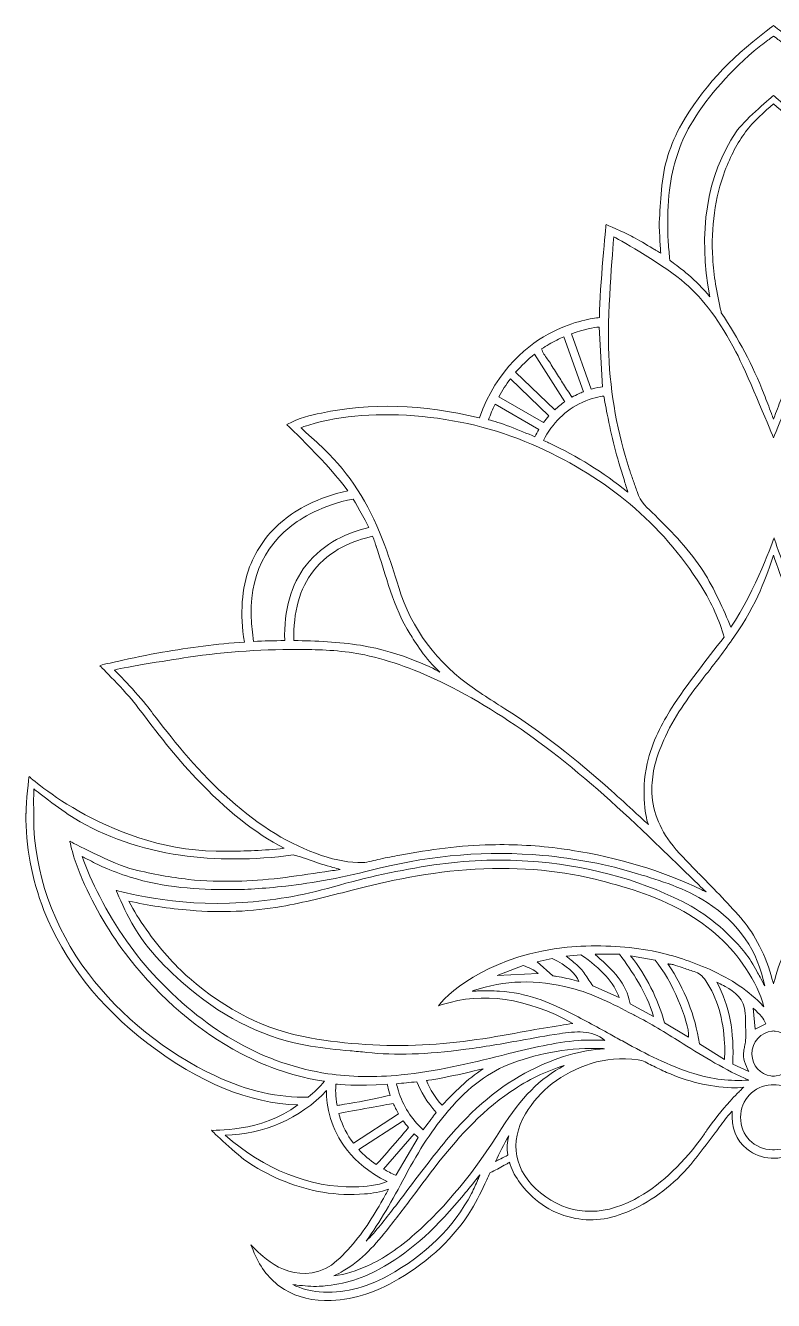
# Model space of a CAD drawing. Header units: millimetres. Extents: x -1149 to 2186, y 108 to 662.
# Drawn here: x -1149 to -832, y 108 to 650 of the extents above; entities that cross this region are included whole.
import ezdxf

# ---------------------------------------------------------------- set-up
doc = ezdxf.new("R2010")
doc.units = ezdxf.units.MM
doc.header["$MEASUREMENT"] = 0
doc.layers.add('Layer 2', color=7, linetype='Continuous')

msp = doc.modelspace()

# ---------------------------------------------------------------- linework, layer by layer
at = {"layer": 'Layer 2', "lineweight": 0}
for points, knots in [([(-514.01, 314.86), (-514.01, 314.92), (-514.01, 314.97), (-514.02, 315.04), (-513.94, 319.63), (-515.35, 330.64), (-515.35, 330.64), (-515.35, 330.64), (-550.9, 297.92), (-599.22, 298.84), (-606.94, 298.99), (-615.14, 299.13), (-623.62, 300.12), (-611.1, 306.73), (-599.18, 316.21), (-586.25, 329.83), (-577.4, 339.15), (-569.5, 349.51), (-561.85, 359.53), (-561.85, 359.53), (-560.63, 361.14), (-560.63, 361.14), (-556.43, 366.64), (-545.4, 377.67), (-545.4, 377.67), (-545.61, 377.97), (-550.99, 379.09), (-552.82, 379.51), (-559.16, 380.97), (-565.55, 382.26), (-571.96, 383.39), (-583.5, 385.43), (-595.11, 386.92), (-606.78, 387.71), (-604.83, 399.73), (-605.57, 410.46), (-609.01, 419.62), (-611.95, 427.43), (-616.84, 434.14), (-623.55, 439.55), (-628.67, 443.69), (-637.5, 449.13), (-650.73, 452), (-643.13, 462.61), (-624.8, 480.08), (-624.8, 480.08), (-624.8, 480.08), (-625.09, 480.24), (-625.09, 480.24), (-629.79, 482.91), (-634.94, 484.01), (-639.49, 484.98), (-660.36, 489.45), (-682.27, 488.78), (-706.45, 482.93), (-706.45, 482.93), (-706.5, 482.92), (-706.58, 482.92), (-714.13, 503.97), (-727.63, 514.43), (-737.71, 519.52), (-746.92, 524.15), (-754.86, 525.25), (-757.57, 525.5), (-757.57, 525.78), (-757.56, 526.04), (-757.54, 526.24), (-757.55, 526.24), (-757.56, 526.25), (-757.58, 526.25), (-757.76, 538.34), (-760.36, 565.11), (-760.36, 565.11), (-760.36, 565.11), (-768.02, 561.76), (-771.13, 560.14), (-771.13, 560.14), (-771.9, 559.74), (-771.9, 559.74), (-774.08, 558.6), (-777.38, 556.62), (-780.28, 554.87), (-780.55, 554.71), (-780.82, 554.54), (-781.09, 554.39), (-781.09, 554.39), (-783.15, 553.15), (-783.6, 552.88), (-783.53, 553.78), (-783.44, 555.34), (-783.28, 558.07), (-783.11, 560.99), (-782.93, 564.73), (-782.99, 565.94), (-783.22, 570.18), (-783.48, 575), (-783.88, 579.74), (-784.72, 589.81), (-787.63, 599.24), (-792.52, 607.79), (-800.93, 622.46), (-812.67, 635.35), (-828.42, 647.22), (-828.73, 647.45), (-830.73, 648.95), (-831.5, 649.6), (-832.27, 648.95), (-834.28, 647.46), (-834.59, 647.22), (-850.34, 635.36), (-862.08, 622.47), (-870.48, 607.8), (-875.38, 599.25), (-878.28, 589.81), (-879.12, 579.75), (-879.52, 575), (-879.78, 570.19), (-880.01, 565.95), (-880.08, 564.74), (-879.89, 561), (-879.72, 558.08), (-879.56, 555.34), (-879.47, 553.79), (-879.4, 552.89), (-879.86, 553.16), (-881.92, 554.39), (-881.92, 554.39), (-882.18, 554.55), (-882.45, 554.71), (-882.72, 554.88), (-885.63, 556.62), (-888.92, 558.61), (-891.1, 559.74), (-891.1, 559.74), (-891.88, 560.15), (-891.88, 560.15), (-894.98, 561.77), (-902.64, 565.12), (-902.64, 565.12), (-902.64, 565.12), (-905.25, 538.35), (-905.43, 526.26), (-905.44, 526.26), (-905.45, 526.25), (-905.47, 526.25), (-905.44, 526.04), (-905.44, 525.79), (-905.44, 525.51), (-908.14, 525.26), (-916.09, 524.16), (-925.29, 519.52), (-935.38, 514.44), (-948.88, 503.97), (-956.43, 482.92), (-956.5, 482.93), (-956.55, 482.93), (-956.55, 482.93), (-980.73, 488.79), (-1002.64, 489.46), (-1023.52, 484.99), (-1028.06, 484.02), (-1033.22, 482.92), (-1037.92, 480.25), (-1037.92, 480.25), (-1038.21, 480.09), (-1038.21, 480.09), (-1038.21, 480.09), (-1019.87, 462.62), (-1012.28, 452.01), (-1025.51, 449.14), (-1034.33, 443.7), (-1039.46, 439.56), (-1046.17, 434.15), (-1051.06, 427.44), (-1053.99, 419.63), (-1057.43, 410.47), (-1058.18, 399.74), (-1056.22, 387.72), (-1067.89, 386.93), (-1079.5, 385.43), (-1091.05, 383.4), (-1097.46, 382.26), (-1103.84, 380.98), (-1110.19, 379.52), (-1112.01, 379.1), (-1117.39, 377.98), (-1117.61, 377.68), (-1117.61, 377.68), (-1106.57, 366.65), (-1102.38, 361.15), (-1102.38, 361.15), (-1101.15, 359.54), (-1101.15, 359.54), (-1093.5, 349.52), (-1085.6, 339.16), (-1076.75, 329.84), (-1063.82, 316.21), (-1051.9, 306.73), (-1039.38, 300.13), (-1047.86, 299.14), (-1056.07, 299), (-1063.79, 298.85), (-1112.11, 297.93), (-1147.66, 330.65), (-1147.66, 330.65), (-1147.66, 330.65), (-1149.06, 319.64), (-1148.98, 315.04), (-1148.99, 314.98), (-1149, 314.93), (-1149, 314.87), (-1149.2, 301.06), (-1146.62, 287.23), (-1141.34, 273.78), (-1132.94, 252.36), (-1117.7, 232.81), (-1097.29, 217.24), (-1075.3, 200.48), (-1053.86, 191.72), (-1033.53, 191.18), (-1048.81, 179.39), (-1070.23, 180.36), (-1070.23, 180.36), (-1070.23, 180.36), (-1059.26, 169.7), (-1054.3, 166.5), (-1044.33, 160.07), (-1033.76, 155.89), (-1022.88, 154.06), (-1016.99, 153.06), (-1011.02, 152.82), (-1005.16, 153.32), (-1001.97, 153.59), (-998.34, 154.06), (-994.97, 155.38), (-995.83, 153.84), (-996.65, 152.37), (-997.48, 150.91), (-1001.57, 143.67), (-1006.2, 136.08), (-1012.29, 129.61), (-1015.35, 126.36), (-1018.33, 123.25), (-1021.84, 121.63), (-1037.11, 114.56), (-1049.49, 127.65), (-1051.74, 129.97), (-1051.74, 129.97), (-1053.44, 131.72), (-1053.44, 131.72), (-1053.44, 131.72), (-1052.55, 129.45), (-1052.55, 129.45), (-1049.98, 122.88), (-1046.17, 117.71), (-1041.21, 114.08), (-1035.99, 110.25), (-1029.61, 108.23), (-1022.25, 108.09), (-1021.91, 108.08), (-1021.57, 108.08), (-1021.24, 108.08), (-1011.14, 108.08), (-1001.13, 111.07), (-990.68, 117.21), (-977.46, 124.98), (-967.06, 134.89), (-959.78, 146.67), (-957.3, 150.68), (-955.28, 155.05), (-953.32, 159.27), (-952.83, 160.32), (-952.35, 161.38), (-951.85, 162.43), (-949.65, 163.36), (-947.69, 164.37), (-945.84, 165.5), (-945.58, 165.66), (-945.29, 165.82), (-944.97, 166), (-944.54, 166.24), (-944.08, 166.49), (-943.63, 166.78), (-942.86, 164.06), (-941.57, 161.42), (-939.79, 158.9), (-934.01, 150.71), (-926.4, 145.45), (-917.18, 143.28), (-909.09, 141.37), (-900.93, 142.36), (-892.22, 146.3), (-882.51, 150.68), (-873.91, 157.28), (-866.65, 165.9), (-863.01, 170.23), (-859.57, 174.86), (-856.25, 179.33), (-854.63, 181.52), (-852.94, 183.79), (-851.26, 185.99), (-850.74, 186.66), (-850.16, 187.29), (-849.42, 188.1), (-849.29, 188.24), (-849.15, 188.38), (-849.01, 188.54), (-849.39, 181.32), (-847.39, 176.18), (-842.78, 172.44), (-839.81, 170.03), (-836.31, 168.71), (-832.51, 168.53), (-832.33, 168.52), (-831.74, 168.51), (-831.42, 168.51), (-831.42, 168.51), (-831.42, 168.5), (-831.42, 168.5), (-831.4, 168.5), (-831.38, 168.5), (-831.35, 168.5), (-831.32, 168.5), (-831.28, 168.5), (-831.26, 168.5), (-831.26, 168.5), (-831.26, 168.51), (-831.26, 168.51), (-827.02, 168.51), (-823.32, 169.91), (-820.22, 172.43), (-815.61, 176.17), (-813.61, 181.31), (-813.99, 188.53), (-813.85, 188.38), (-813.71, 188.23), (-813.58, 188.09), (-812.84, 187.29), (-812.26, 186.65), (-811.75, 185.99), (-810.06, 183.78), (-808.38, 181.52), (-806.75, 179.32), (-803.43, 174.85), (-800, 170.23), (-796.35, 165.89), (-789.1, 157.27), (-780.5, 150.67), (-770.79, 146.29), (-762.08, 142.35), (-753.91, 141.37), (-745.82, 143.27), (-736.6, 145.44), (-728.99, 150.7), (-723.21, 158.89), (-721.43, 161.41), (-720.14, 164.06), (-719.37, 166.77), (-718.92, 166.49), (-718.46, 166.23), (-718.04, 165.99), (-717.72, 165.82), (-717.42, 165.65), (-717.16, 165.49), (-715.32, 164.36), (-713.35, 163.35), (-711.15, 162.42), (-710.66, 161.37), (-710.17, 160.32), (-709.68, 159.26), (-707.73, 155.04), (-705.71, 150.67), (-703.23, 146.66), (-695.94, 134.88), (-685.55, 124.97), (-672.33, 117.2), (-661.88, 111.06), (-651.87, 108.07), (-641.77, 108.07), (-641.43, 108.07), (-641.09, 108.07), (-640.75, 108.08), (-633.4, 108.23), (-627.02, 110.24), (-621.79, 114.07), (-616.84, 117.7), (-613.02, 122.87), (-610.45, 129.44), (-610.45, 129.44), (-609.57, 131.71), (-609.57, 131.71), (-609.57, 131.71), (-611.26, 129.96), (-611.26, 129.96), (-613.51, 127.65), (-625.89, 114.56), (-641.16, 121.62), (-644.67, 123.24), (-647.66, 126.35), (-650.71, 129.6), (-656.8, 136.08), (-661.43, 143.67), (-665.53, 150.9), (-666.36, 152.37), (-667.18, 153.84), (-668.04, 155.37), (-664.67, 154.05), (-661.03, 153.59), (-657.85, 153.31), (-651.98, 152.81), (-646.02, 153.06), (-640.12, 154.05), (-629.24, 155.88), (-618.67, 160.06), (-608.71, 166.49), (-603.75, 169.69), (-592.77, 180.35), (-592.77, 180.35), (-592.77, 180.35), (-614.19, 179.38), (-629.48, 191.17), (-609.14, 191.71), (-587.7, 200.47), (-565.71, 217.24), (-545.3, 232.8), (-530.07, 252.35), (-521.66, 273.77), (-516.38, 287.23), (-513.81, 301.05), (-514.01, 314.86)], [0, 0, 0, 0, 1, 1, 1, 2, 2, 2, 3, 3, 3, 4, 4, 4, 5, 5, 5, 6, 6, 6, 7, 7, 7, 8, 8, 8, 9, 9, 9, 10, 10, 10, 11, 11, 11, 12, 12, 12, 13, 13, 13, 14, 14, 14, 15, 15, 15, 16, 16, 16, 17, 17, 17, 18, 18, 18, 19, 19, 19, 20, 20, 20, 21, 21, 21, 22, 22, 22, 23, 23, 23, 24, 24, 24, 25, 25, 25, 26, 26, 26, 27, 27, 27, 28, 28, 28, 29, 29, 29, 30, 30, 30, 31, 31, 31, 32, 32, 32, 33, 33, 33, 34, 34, 34, 35, 35, 35, 36, 36, 36, 37, 37, 37, 38, 38, 38, 39, 39, 39, 40, 40, 40, 41, 41, 41, 42, 42, 42, 43, 43, 43, 44, 44, 44, 45, 45, 45, 46, 46, 46, 47, 47, 47, 48, 48, 48, 49, 49, 49, 50, 50, 50, 51, 51, 51, 52, 52, 52, 53, 53, 53, 54, 54, 54, 55, 55, 55, 56, 56, 56, 57, 57, 57, 58, 58, 58, 59, 59, 59, 60, 60, 60, 61, 61, 61, 62, 62, 62, 63, 63, 63, 64, 64, 64, 65, 65, 65, 66, 66, 66, 67, 67, 67, 68, 68, 68, 69, 69, 69, 70, 70, 70, 71, 71, 71, 72, 72, 72, 73, 73, 73, 74, 74, 74, 75, 75, 75, 76, 76, 76, 77, 77, 77, 78, 78, 78, 79, 79, 79, 80, 80, 80, 81, 81, 81, 82, 82, 82, 83, 83, 83, 84, 84, 84, 85, 85, 85, 86, 86, 86, 87, 87, 87, 88, 88, 88, 89, 89, 89, 90, 90, 90, 91, 91, 91, 92, 92, 92, 93, 93, 93, 94, 94, 94, 95, 95, 95, 96, 96, 96, 97, 97, 97, 98, 98, 98, 99, 99, 99, 100, 100, 100, 101, 101, 101, 102, 102, 102, 103, 103, 103, 104, 104, 104, 105, 105, 105, 106, 106, 106, 107, 107, 107, 108, 108, 108, 109, 109, 109, 110, 110, 110, 111, 111, 111, 112, 112, 112, 113, 113, 113, 114, 114, 114, 115, 115, 115, 116, 116, 116, 117, 117, 117, 118, 118, 118, 119, 119, 119, 120, 120, 120, 121, 121, 121, 122, 122, 122, 123, 123, 123, 124, 124, 124, 125, 125, 125, 126, 126, 126, 127, 127, 127, 128, 128, 128, 129, 129, 129, 130, 130, 130, 131, 131, 131, 132, 132, 132, 133, 133, 133, 134, 134, 134, 135, 135, 135, 136, 136, 136, 137, 137, 137, 138, 138, 138, 139, 139, 139, 140, 140, 140, 141, 141, 141, 142, 142, 142, 143, 143, 143, 143]), ([(-875.71, 579.6), (-874.32, 590.23), (-871.42, 599.23), (-866.85, 607.14), (-860.53, 618.06), (-851.91, 628.12), (-839.72, 638.8), (-837.87, 640.43), (-835.83, 641.92), (-833.85, 643.36), (-833.35, 643.73), (-832.21, 644.55), (-831.45, 645.11), (-830.72, 644.55), (-829.66, 643.72), (-829.15, 643.35), (-827.18, 641.91), (-825.14, 640.42), (-823.28, 638.8), (-811.09, 628.12), (-802.48, 618.05), (-796.16, 607.13), (-791.58, 599.23), (-788.68, 590.22), (-787.29, 579.59), (-786.51, 573.61), (-786.52, 567.75), (-786.59, 561.77), (-786.63, 558.98), (-786.89, 556.15), (-787.14, 553.41), (-787.24, 552.26), (-787.35, 551.08), (-787.44, 549.91), (-787.66, 549.74), (-787.96, 549.52), (-788.31, 549.26), (-791.26, 547.07), (-798.74, 541.5), (-804.52, 534.34), (-799.26, 561.29), (-803.17, 586.09), (-815.6, 604.38), (-818.62, 608.83), (-829.31, 617.99), (-831.5, 619.86), (-833.7, 617.99), (-844.38, 608.84), (-847.41, 604.39), (-859.84, 586.1), (-863.75, 561.3), (-858.49, 534.35), (-864.26, 541.5), (-871.75, 547.08), (-874.7, 549.27), (-875.05, 549.53), (-875.34, 549.75), (-875.56, 549.92), (-875.65, 551.09), (-875.76, 552.27), (-875.87, 553.42), (-876.12, 556.16), (-876.38, 558.99), (-876.41, 561.78), (-876.49, 567.75), (-876.49, 573.62), (-875.71, 579.6)], [0, 0, 0, 0, 1, 1, 1, 2, 2, 2, 3, 3, 3, 4, 4, 4, 5, 5, 5, 6, 6, 6, 7, 7, 7, 8, 8, 8, 9, 9, 9, 10, 10, 10, 11, 11, 11, 12, 12, 12, 13, 13, 13, 14, 14, 14, 15, 15, 15, 16, 16, 16, 17, 17, 17, 18, 18, 18, 19, 19, 19, 20, 20, 20, 21, 21, 21, 22, 22, 22, 22]), ([(-831.5, 616.34), (-827.63, 613.06), (-822.99, 608.85), (-819.62, 604.36), (-816.19, 599.78), (-813.24, 594.21), (-810.85, 587.8), (-806.63, 576.48), (-804.89, 563.98), (-805.67, 550.64), (-806.09, 543.55), (-807.3, 535.98), (-809.28, 528.13), (-809.32, 527.96), (-809.34, 527.79), (-809.33, 527.62), (-816.63, 516.73), (-822.58, 505.37), (-827.53, 492.9), (-828.58, 490.26), (-829.56, 487.58), (-830.6, 484.74), (-830.71, 484.45), (-831.15, 483.24), (-831.48, 482.35), (-831.74, 483.02), (-832.27, 484.38), (-832.4, 484.74), (-833.44, 487.58), (-834.42, 490.26), (-835.47, 492.91), (-840.42, 505.38), (-846.38, 516.74), (-853.68, 527.63), (-853.67, 527.8), (-853.68, 527.97), (-853.73, 528.14), (-855.7, 535.98), (-856.91, 543.56), (-857.33, 550.65), (-858.12, 563.99), (-856.37, 576.49), (-852.15, 587.81), (-849.76, 594.22), (-846.81, 599.79), (-843.38, 604.37), (-840.03, 608.84), (-835.35, 613.06), (-831.5, 616.34)], [0, 0, 0, 0, 1, 1, 1, 2, 2, 2, 3, 3, 3, 4, 4, 4, 5, 5, 5, 6, 6, 6, 7, 7, 7, 8, 8, 8, 9, 9, 9, 10, 10, 10, 11, 11, 11, 12, 12, 12, 13, 13, 13, 14, 14, 14, 15, 15, 15, 16, 16, 16, 16]), ([(-899.26, 559.82), (-895.88, 558.04), (-877.28, 547.37), (-869.12, 540.19), (-860.97, 533.02), (-854.28, 524.02), (-847.46, 511.01), (-843.05, 502.61), (-833.55, 479.45), (-831.5, 474.43), (-829.44, 479.45), (-819.96, 502.6), (-815.55, 511), (-808.72, 524.01), (-802.04, 533.01), (-793.88, 540.19), (-785.72, 547.36), (-767.12, 558.04), (-763.74, 559.81), (-763.17, 555.14), (-760.77, 524.87), (-761.5, 509.92), (-762.33, 492.75), (-765.27, 476.37), (-770.23, 461.23), (-770.75, 459.66), (-771.31, 458.07), (-771.85, 456.53), (-772.42, 454.92), (-773.01, 453.25), (-773.55, 451.6), (-775.07, 446.92), (-777.87, 444.81), (-781.18, 441.55), (-788.64, 434.22), (-796.1, 426.52), (-801.73, 417.69), (-806.29, 410.55), (-810.47, 402.55), (-813.54, 394.48), (-824.28, 409.98), (-831.28, 431.94), (-831.28, 431.94), (-831.28, 431.94), (-839.02, 409.66), (-849.58, 394.09), (-852.68, 401.37), (-856.76, 410.62), (-861.27, 417.7), (-866.91, 426.53), (-874.36, 434.22), (-881.82, 441.56), (-885.14, 444.81), (-887.93, 446.92), (-889.46, 451.61), (-890, 453.26), (-890.58, 454.92), (-891.15, 456.53), (-891.7, 458.07), (-892.26, 459.67), (-892.77, 461.24), (-897.73, 476.38), (-900.67, 492.76), (-901.51, 509.92), (-902.23, 524.87), (-899.83, 555.14), (-899.26, 559.82)], [0, 0, 0, 0, 1, 1, 1, 2, 2, 2, 3, 3, 3, 4, 4, 4, 5, 5, 5, 6, 6, 6, 7, 7, 7, 8, 8, 8, 9, 9, 9, 10, 10, 10, 11, 11, 11, 12, 12, 12, 13, 13, 13, 14, 14, 14, 15, 15, 15, 16, 16, 16, 17, 17, 17, 18, 18, 18, 19, 19, 19, 20, 20, 20, 21, 21, 21, 22, 22, 22, 22]), ([(-905.61, 521.54), (-905.61, 521.54), (-904.09, 496.12), (-904.09, 496.12), (-905.14, 495.99), (-906.82, 495.72), (-908.88, 495.14), (-908.88, 495.14), (-917.26, 518.71), (-917.26, 518.71), (-911.97, 520.63), (-907.67, 521.31), (-905.61, 521.54)], [0, 0, 0, 0, 1, 1, 1, 2, 2, 2, 3, 3, 3, 4, 4, 4, 4]), ([(-923.52, 516.02), (-922.52, 516.52), (-921.52, 516.99), (-920.55, 517.41), (-920.55, 517.41), (-912.22, 494.02), (-912.22, 494.02), (-912.88, 493.77), (-913.56, 493.48), (-914.26, 493.17), (-915.17, 492.75), (-916.14, 492.26), (-917.14, 491.69), (-918.35, 493.59), (-919.52, 495.43), (-920.69, 497.27), (-921.22, 498.1), (-921.76, 498.92), (-922.29, 499.75), (-923.51, 501.62), (-924.77, 503.55), (-925.89, 505.52), (-926.38, 506.4), (-927, 507.22), (-927.59, 508.01), (-928.59, 509.36), (-929.55, 510.66), (-930.01, 512.2), (-927.96, 513.6), (-925.79, 514.87), (-923.52, 516.02)], [0, 0, 0, 0, 1, 1, 1, 2, 2, 2, 3, 3, 3, 4, 4, 4, 5, 5, 5, 6, 6, 6, 7, 7, 7, 8, 8, 8, 9, 9, 9, 10, 10, 10, 10]), ([(-932.95, 510.05), (-932.95, 510.05), (-920.12, 489.81), (-920.12, 489.81), (-921.54, 488.81), (-922.99, 487.65), (-924.43, 486.3), (-924.43, 486.3), (-941.04, 502.29), (-941.04, 502.29), (-938.6, 505.16), (-935.9, 507.75), (-932.95, 510.05)], [0, 0, 0, 0, 1, 1, 1, 2, 2, 2, 3, 3, 3, 4, 4, 4, 4]), ([(-943.26, 499.52), (-943.26, 499.52), (-926.86, 483.79), (-926.86, 483.79), (-927.65, 482.9), (-928.42, 481.95), (-929.17, 480.92), (-929.17, 480.92), (-948.19, 491.83), (-948.19, 491.83), (-946.7, 494.57), (-945.06, 497.13), (-943.26, 499.52)], [0, 0, 0, 0, 1, 1, 1, 2, 2, 2, 3, 3, 3, 4, 4, 4, 4]), ([(-949.77, 488.72), (-949.77, 488.72), (-931.14, 478), (-931.14, 478), (-931.74, 477.03), (-932.31, 476.01), (-932.87, 474.93), (-939.09, 477.57), (-948.47, 481.35), (-952.54, 482.14), (-951.71, 484.43), (-950.78, 486.62), (-949.77, 488.72)], [0, 0, 0, 0, 1, 1, 1, 2, 2, 2, 3, 3, 3, 4, 4, 4, 4]), ([(-903.19, 489.71), (-903.19, 489.7), (-903.19, 489.69), (-903.19, 489.68), (-902.82, 487.94), (-902.46, 486.18), (-902.11, 484.47), (-901.18, 479.93), (-900.22, 475.24), (-899.05, 470.68), (-897.87, 466.09), (-896.47, 461.53), (-894.99, 456.71), (-894.46, 454.99), (-893.92, 453.22), (-893.37, 451.39), (-903.9, 459.85), (-914.88, 466.71), (-926.86, 472.31), (-926.86, 472.32), (-927.76, 472.73), (-929.25, 473.38), (-925.38, 480.82), (-919.85, 486.25), (-912.79, 489.52), (-908.68, 491.42), (-905.16, 492.03), (-903.6, 492.22), (-903.4, 491.19), (-903.2, 490.1), (-903.19, 489.71)], [0, 0, 0, 0, 1, 1, 1, 2, 2, 2, 3, 3, 3, 4, 4, 4, 5, 5, 5, 6, 6, 6, 7, 7, 7, 8, 8, 8, 9, 9, 9, 10, 10, 10, 10]), ([(-1020.27, 467.6), (-1022.97, 470.38), (-1025.8, 472.92), (-1028.79, 475.6), (-1029.93, 476.62), (-1032.27, 478.74), (-1032.27, 478.74), (-1032.27, 478.74), (-1029.8, 479.63), (-1028.85, 479.91), (-1014.58, 484.14), (-999.23, 485.28), (-980.54, 483.5), (-963.4, 481.87), (-946.83, 477.47), (-931.29, 470.44), (-916.71, 463.84), (-903.62, 455.72), (-892.4, 446.28), (-880.67, 436.42), (-870.57, 424.79), (-862.4, 411.74), (-857.64, 404.14), (-854.41, 396.98), (-852.51, 389.86), (-860.09, 379.97), (-868.07, 370.14), (-874.78, 359.63), (-878.65, 353.56), (-883.13, 345.35), (-885.18, 336.1), (-887.91, 323.83), (-885.69, 311.85), (-884.54, 310.18), (-885.08, 310.68), (-889.46, 314.62), (-890, 315.12), (-893.36, 318.22), (-896.84, 321.43), (-900.3, 324.54), (-915.46, 338.15), (-930.27, 349.55), (-945.57, 359.4), (-946.76, 360.17), (-947.96, 360.93), (-949.16, 361.69), (-952.27, 363.67), (-955.48, 365.71), (-958.55, 367.84), (-974.5, 378.88), (-985.29, 393.36), (-990.64, 410.89), (-992.43, 416.77), (-994.43, 422.76), (-996.58, 428.7), (-1002.22, 444.27), (-1009.97, 457), (-1020.27, 467.6)], [0, 0, 0, 0, 1, 1, 1, 2, 2, 2, 3, 3, 3, 4, 4, 4, 5, 5, 5, 6, 6, 6, 7, 7, 7, 8, 8, 8, 9, 9, 9, 10, 10, 10, 11, 11, 11, 12, 12, 12, 13, 13, 13, 14, 14, 14, 15, 15, 15, 16, 16, 16, 17, 17, 17, 18, 18, 18, 19, 19, 19, 19]), ([(-1036.99, 436.51), (-1032.02, 440.51), (-1023.32, 445.84), (-1010.06, 448.46), (-1009.79, 448.14), (-1004.81, 439.51), (-1003.34, 436.34), (-1011.88, 434.38), (-1022.5, 430.02), (-1030.03, 420.34), (-1036.45, 412.07), (-1039.48, 401.34), (-1039.1, 388.35), (-1043.5, 388.33), (-1047.9, 388.19), (-1052.29, 387.96), (-1055.83, 409.12), (-1050.69, 425.46), (-1036.99, 436.51)], [0, 0, 0, 0, 1, 1, 1, 2, 2, 2, 3, 3, 3, 4, 4, 4, 5, 5, 5, 6, 6, 6, 6]), ([(-985.83, 391.05), (-984.06, 388.26), (-979.19, 380.25), (-973.15, 374.94), (-973.8, 375.51), (-989.33, 383.58), (-1006.9, 386.35), (-1016.08, 387.8), (-1025.86, 388.29), (-1035.17, 388.35), (-1035.55, 400.46), (-1032.8, 410.38), (-1026.93, 417.93), (-1019.88, 426.98), (-1009.76, 430.94), (-1001.76, 432.67), (-1001.15, 431.11), (-1000.6, 429.54), (-1000.15, 427.96), (-1000.24, 428.2), (-1000.33, 428.45), (-1000.42, 428.69), (-996.02, 416.09), (-993.05, 402.4), (-985.83, 391.05)], [0, 0, 0, 0, 1, 1, 1, 2, 2, 2, 3, 3, 3, 4, 4, 4, 5, 5, 5, 6, 6, 6, 7, 7, 7, 8, 8, 8, 8]), ([(-862.76, 288.96), (-863.3, 289.51), (-863.84, 290.05), (-864.38, 290.6), (-868.17, 294.41), (-872.09, 298.35), (-875.35, 302.74), (-880.94, 310.25), (-883.48, 318.1), (-883.13, 326.74), (-882.86, 333.37), (-881.05, 340), (-877.43, 347.62), (-872.78, 357.42), (-866.54, 365.84), (-861.05, 372.78), (-856.35, 378.72), (-852.22, 384.07), (-848.35, 389.84), (-848.35, 389.84), (-848.34, 389.83), (-848.34, 389.83), (-838.21, 404.05), (-834.34, 416.18), (-831.5, 424.62), (-828.52, 415.39), (-823.09, 400.93), (-813.87, 388.66), (-813.87, 388.66), (-813.86, 388.66), (-813.86, 388.66), (-810.22, 383.33), (-806.33, 378.31), (-801.95, 372.77), (-796.46, 365.83), (-790.23, 357.41), (-785.57, 347.62), (-781.95, 340), (-780.14, 333.36), (-779.87, 326.73), (-779.52, 318.09), (-782.07, 310.24), (-787.65, 302.73), (-790.92, 298.34), (-794.83, 294.4), (-798.62, 290.59), (-799.16, 290.04), (-799.7, 289.5), (-800.24, 288.96), (-806.64, 282.48), (-812.86, 276.11), (-818.65, 269.29), (-823.02, 264.14), (-828.7, 254.09), (-830.99, 244.25), (-831.01, 244.16), (-831.31, 243.15), (-831.48, 242.59), (-831.66, 243.15), (-832, 244.18), (-832.02, 244.28), (-834.32, 254.11), (-839.98, 264.15), (-844.35, 269.29), (-850.15, 276.11), (-856.37, 282.49), (-862.76, 288.96)], [0, 0, 0, 0, 1, 1, 1, 2, 2, 2, 3, 3, 3, 4, 4, 4, 5, 5, 5, 6, 6, 6, 7, 7, 7, 8, 8, 8, 9, 9, 9, 10, 10, 10, 11, 11, 11, 12, 12, 12, 13, 13, 13, 14, 14, 14, 15, 15, 15, 16, 16, 16, 17, 17, 17, 18, 18, 18, 19, 19, 19, 20, 20, 20, 21, 21, 21, 22, 22, 22, 22]), ([(-1062.48, 320.81), (-1075.23, 332.1), (-1085.89, 345.34), (-1093.75, 355.6), (-1094.62, 356.74), (-1095.48, 357.88), (-1096.34, 359.02), (-1100.25, 364.22), (-1110.55, 375.19), (-1111.25, 375.64), (-1111.34, 375.7), (-1111.43, 375.76), (-1111.52, 375.81), (-1110.04, 376.57), (-1089.41, 379.88), (-1080.07, 381.26), (-1063.93, 383.65), (-1047.26, 384.76), (-1030.52, 384.57), (-1022.95, 384.48), (-1014.01, 384.13), (-1005.08, 382.24), (-994.11, 379.91), (-982.89, 375.84), (-970.78, 369.82), (-955.9, 362.42), (-941.89, 353.39), (-928.63, 343.4), (-913.15, 331.73), (-898.68, 318.8), (-884.73, 305.36), (-878.58, 299.42), (-872.39, 293.51), (-866.27, 287.54), (-864.24, 285.56), (-862.2, 283.58), (-860.14, 281.59), (-860.74, 281.88), (-861.33, 282.16), (-861.92, 282.45), (-879.2, 290.8), (-897.95, 296.25), (-916.89, 299.26), (-918.43, 299.5), (-919.97, 299.73), (-921.52, 299.94), (-931.43, 301.29), (-941.46, 301.85), (-951.46, 301.64), (-964.5, 301.36), (-977.44, 299.6), (-990.25, 297.23), (-993.03, 296.71), (-995.8, 296.17), (-998.57, 295.58), (-1001.01, 295.07), (-1003.59, 294.16), (-1006.08, 294.1), (-1011.45, 293.97), (-1016.98, 294.93), (-1023.5, 297.13), (-1036.82, 301.62), (-1049.57, 309.37), (-1062.48, 320.81)], [0, 0, 0, 0, 1, 1, 1, 2, 2, 2, 3, 3, 3, 4, 4, 4, 5, 5, 5, 6, 6, 6, 7, 7, 7, 8, 8, 8, 9, 9, 9, 10, 10, 10, 11, 11, 11, 12, 12, 12, 13, 13, 13, 14, 14, 14, 15, 15, 15, 16, 16, 16, 17, 17, 17, 18, 18, 18, 19, 19, 19, 20, 20, 20, 21, 21, 21, 21]), ([(-1068.49, 203.44), (-1089.55, 213.27), (-1108.73, 228.71), (-1122.49, 246.94), (-1137.41, 266.69), (-1145.66, 290.17), (-1145.71, 313.06), (-1145.68, 313.22), (-1145.66, 313.36), (-1145.66, 313.51), (-1145.78, 317.56), (-1145.71, 325.39), (-1145.71, 325.39), (-1145.71, 325.39), (-1134.61, 316.58), (-1128.53, 312.9), (-1115.37, 304.94), (-1100.18, 299.66), (-1083.38, 297.2), (-1068.49, 295.03), (-1052.35, 295.06), (-1035.4, 297.3), (-1035.05, 297.35), (-1030.31, 295.86), (-1028.23, 295.06), (-1025.17, 293.9), (-1021.98, 292.98), (-1018.6, 292.01), (-1017.6, 291.72), (-1016.59, 291.43), (-1015.55, 291.12), (-1017.75, 290.8), (-1019.91, 290.48), (-1022.04, 290.16), (-1028.61, 289.18), (-1034.81, 288.26), (-1041.08, 287.5), (-1047.88, 286.68), (-1053.85, 286.25), (-1059.33, 286.17), (-1065.94, 286.08), (-1073.03, 286.11), (-1080.05, 286.93), (-1087.4, 287.78), (-1094.98, 289.16), (-1103.22, 291.13), (-1111.68, 293.16), (-1130.38, 303.17), (-1130.38, 303.17), (-1130.38, 303.17), (-1128.94, 297.03), (-1128.54, 295.95), (-1127.46, 292.99), (-1126.35, 289.93), (-1125.08, 286.99), (-1119.89, 274.99), (-1113.24, 263.75), (-1105.31, 253.58), (-1091.73, 236.18), (-1075.72, 222.52), (-1057.72, 212.99), (-1046.09, 206.84), (-1034.15, 202.87), (-1022.22, 201.19), (-1024.28, 198.78), (-1026.58, 196.53), (-1029.09, 194.47), (-1041.63, 194.07), (-1054.88, 197.09), (-1068.49, 203.44)], [0, 0, 0, 0, 1, 1, 1, 2, 2, 2, 3, 3, 3, 4, 4, 4, 5, 5, 5, 6, 6, 6, 7, 7, 7, 8, 8, 8, 9, 9, 9, 10, 10, 10, 11, 11, 11, 12, 12, 12, 13, 13, 13, 14, 14, 14, 15, 15, 15, 16, 16, 16, 17, 17, 17, 18, 18, 18, 19, 19, 19, 20, 20, 20, 21, 21, 21, 22, 22, 22, 23, 23, 23, 23]), ([(-989.58, 203.88), (-1001.13, 202.79), (-1011.34, 202.97), (-1020.8, 204.41), (-1047.53, 208.5), (-1071.22, 221.71), (-1093.23, 244.8), (-1102.53, 254.56), (-1110.76, 266.28), (-1117.69, 279.63), (-1120.74, 285.51), (-1123.2, 291.11), (-1125.19, 296.72), (-1124.44, 296.33), (-1123.69, 295.94), (-1122.97, 295.55), (-1120.54, 294.28), (-1118.25, 293.07), (-1115.85, 292.03), (-1112.59, 290.61), (-1108.95, 289.27), (-1104.73, 287.92), (-1090.33, 283.33), (-1075.6, 282.64), (-1063.08, 282.58), (-1056.02, 282.54), (-1048.24, 283.03), (-1038.6, 284.09), (-1026.99, 285.37), (-1014.39, 287.77), (-998.94, 291.63), (-976.18, 297.32), (-952.82, 299.17), (-929.5, 297.11), (-915.75, 295.9), (-902.22, 293.29), (-889.26, 289.34), (-879.77, 286.44), (-869, 283.16), (-859.71, 277.11), (-846.31, 268.4), (-838.08, 256.49), (-835.23, 241.69), (-835.85, 242.95), (-836.5, 244.23), (-837.21, 245.46), (-837.68, 246.27), (-838.14, 247.09), (-838.6, 247.91), (-840.12, 250.62), (-841.69, 253.42), (-843.66, 255.85), (-851.2, 265.15), (-860.13, 272.43), (-870.19, 277.5), (-889.65, 287.29), (-911.71, 293.08), (-935.78, 294.71), (-948.98, 295.6), (-962.44, 295.05), (-975.78, 293.06), (-990.19, 290.91), (-1004.54, 287.8), (-1018.43, 283.8), (-1031.9, 279.93), (-1044.59, 277.91), (-1057.17, 277.05), (-1086.09, 275.08), (-1110.67, 282.27), (-1110.67, 282.27), (-1110.67, 282.27), (-1107.28, 274.4), (-1105.35, 270.69), (-1098.87, 258.2), (-1089.35, 248.87), (-1079.33, 240.4), (-1063.94, 227.4), (-1046.73, 219.23), (-1028.18, 216.1), (-1022.6, 215.16), (-1016.87, 214.64), (-1011.32, 214.13), (-1009.01, 213.92), (-1006.61, 213.7), (-1004.26, 213.45), (-992, 212.16), (-979.03, 212.57), (-962.23, 214.76), (-954.46, 215.77), (-946.61, 217.18), (-939.02, 218.54), (-933.59, 219.52), (-927.97, 220.53), (-922.43, 221.38), (-915.67, 222.42), (-908.63, 223.04), (-903.14, 218.57), (-903.92, 218.58), (-904.72, 218.6), (-905.55, 218.62), (-906.88, 218.65), (-908.23, 218.68), (-909.6, 218.68), (-911.21, 218.68), (-912.84, 218.64), (-914.46, 218.5), (-924.48, 217.69), (-934.36, 215.27), (-943.91, 212.92), (-943.91, 212.92), (-946.87, 212.19), (-946.87, 212.19), (-960.74, 208.78), (-975.07, 205.25), (-989.58, 203.88)], [0, 0, 0, 0, 1, 1, 1, 2, 2, 2, 3, 3, 3, 4, 4, 4, 5, 5, 5, 6, 6, 6, 7, 7, 7, 8, 8, 8, 9, 9, 9, 10, 10, 10, 11, 11, 11, 12, 12, 12, 13, 13, 13, 14, 14, 14, 15, 15, 15, 16, 16, 16, 17, 17, 17, 18, 18, 18, 19, 19, 19, 20, 20, 20, 21, 21, 21, 22, 22, 22, 23, 23, 23, 24, 24, 24, 25, 25, 25, 26, 26, 26, 27, 27, 27, 28, 28, 28, 29, 29, 29, 30, 30, 30, 31, 31, 31, 32, 32, 32, 33, 33, 33, 34, 34, 34, 35, 35, 35, 36, 36, 36, 37, 37, 37, 38, 38, 38, 38]), ([(-858.71, 248.73), (-866.49, 252.16), (-873.84, 254.58), (-881.18, 256.14), (-891.15, 258.27), (-901.66, 259.04), (-913.32, 258.51), (-944.99, 257.06), (-965.55, 242.78), (-972.7, 234.57), (-972.7, 234.57), (-973.83, 233.26), (-973.83, 233.26), (-973.83, 233.26), (-972.18, 233.78), (-972.18, 233.78), (-954.62, 239.23), (-936.95, 236.7), (-916.67, 225.78), (-918.43, 225.49), (-920.19, 225.21), (-921.95, 224.93), (-926.75, 224.16), (-931.72, 223.36), (-936.57, 222.44), (-949.66, 219.96), (-965.11, 217.33), (-980.52, 216.62), (-996.79, 215.87), (-1012.89, 216.88), (-1028.37, 219.62), (-1047.1, 222.95), (-1063.89, 231.28), (-1079.71, 245.1), (-1086.15, 250.73), (-1092.11, 257.49), (-1097.95, 265.77), (-1100.77, 269.77), (-1103.27, 273.45), (-1105.26, 277.73), (-1097.14, 275.87), (-1088.61, 274.58), (-1079.22, 273.79), (-1066.12, 272.69), (-1053.08, 273.24), (-1040.48, 275.43), (-1030.85, 277.11), (-1021.27, 279.54), (-1013.05, 281.68), (-999.13, 285.3), (-980.73, 289.64), (-961.87, 291), (-942, 292.44), (-924.15, 291.12), (-907.29, 286.98), (-895.6, 284.11), (-881.98, 280.23), (-869.62, 273.23), (-858.29, 266.8), (-849.67, 258.92), (-843.28, 249.11), (-839.67, 243.56), (-836.95, 238.6), (-835.56, 232.82), (-835.66, 232.92), (-835.75, 233.01), (-835.84, 233.1), (-841.91, 239.52), (-849.39, 244.63), (-858.71, 248.73)], [0, 0, 0, 0, 1, 1, 1, 2, 2, 2, 3, 3, 3, 4, 4, 4, 5, 5, 5, 6, 6, 6, 7, 7, 7, 8, 8, 8, 9, 9, 9, 10, 10, 10, 11, 11, 11, 12, 12, 12, 13, 13, 13, 14, 14, 14, 15, 15, 15, 16, 16, 16, 17, 17, 17, 18, 18, 18, 19, 19, 19, 20, 20, 20, 21, 21, 21, 22, 22, 22, 23, 23, 23, 23]), ([(-897.09, 236.75), (-897.09, 236.75), (-908.24, 241.67), (-908.24, 241.67), (-908.84, 242.53), (-909.38, 243.36), (-909.9, 244.17), (-911.05, 245.94), (-912.13, 247.62), (-913.45, 249.05), (-914.83, 250.56), (-916.43, 251.83), (-918.14, 253.18), (-918.6, 253.55), (-919.07, 253.93), (-919.54, 254.31), (-919.54, 254.31), (-913.31, 254.88), (-913.31, 254.88), (-904.82, 249.33), (-898.98, 242.79), (-897.09, 236.75)], [0, 0, 0, 0, 1, 1, 1, 2, 2, 2, 3, 3, 3, 4, 4, 4, 5, 5, 5, 6, 6, 6, 7, 7, 7, 7]), ([(-882.41, 228.68), (-882.41, 228.68), (-892.42, 234.13), (-892.42, 234.13), (-893.92, 242.97), (-899.92, 248.41), (-906.27, 254.17), (-906.61, 254.48), (-906.96, 254.79), (-907.3, 255.1), (-907.3, 255.1), (-896.91, 255.1), (-896.91, 255.1), (-891.33, 247.69), (-885.75, 239.36), (-882.41, 228.68)], [0, 0, 0, 0, 1, 1, 1, 2, 2, 2, 3, 3, 3, 4, 4, 4, 5, 5, 5, 5]), ([(-867.57, 219.97), (-867.57, 219.97), (-877.8, 226.05), (-877.8, 226.05), (-880.76, 236.55), (-885.34, 245.64), (-892.17, 254.53), (-892.17, 254.53), (-881.79, 252.69), (-881.79, 252.69), (-874.75, 244.11), (-867.27, 226.77), (-867.57, 219.97)], [0, 0, 0, 0, 1, 1, 1, 2, 2, 2, 3, 3, 3, 4, 4, 4, 4]), ([(-931.49, 246.96), (-931.49, 246.96), (-948.87, 246.17), (-948.87, 246.17), (-948.87, 246.17), (-937.83, 250.37), (-937.83, 250.37), (-937.83, 250.37), (-937.83, 250.37), (-937.83, 250.37), (-935.47, 249.49), (-933.23, 248.66), (-931.49, 246.96)], [0, 0, 0, 0, 1, 1, 1, 2, 2, 2, 3, 3, 3, 4, 4, 4, 4]), ([(-914.15, 243.6), (-914.49, 243.68), (-914.82, 243.77), (-915.16, 243.86), (-916.56, 244.24), (-917.89, 244.59), (-919.26, 244.89), (-920.76, 245.21), (-922.25, 245.48), (-923.69, 245.73), (-924.24, 245.83), (-924.77, 245.93), (-925.28, 246.02), (-925.28, 246.02), (-931.94, 251.9), (-931.94, 251.9), (-931.94, 251.9), (-925.44, 253.31), (-925.44, 253.31), (-919.3, 250.38), (-915.43, 247.03), (-914.15, 243.6)], [0, 0, 0, 0, 1, 1, 1, 2, 2, 2, 3, 3, 3, 4, 4, 4, 5, 5, 5, 6, 6, 6, 7, 7, 7, 7]), ([(-876.35, 251.04), (-876.2, 251.02), (-876.05, 251.01), (-875.91, 250.99), (-875.16, 250.92), (-874.62, 250.86), (-874.14, 250.71), (-872.84, 250.31), (-871.52, 249.87), (-870.25, 249.44), (-868.62, 248.89), (-866.93, 248.32), (-865.24, 247.83), (-863.16, 247.22), (-861.62, 246), (-860.24, 243.9), (-855.41, 236.5), (-852.81, 227.76), (-852.28, 217.18), (-852.21, 215.7), (-852.22, 214.21), (-852.24, 212.48), (-852.25, 211.85), (-852.26, 211.2), (-852.26, 210.5), (-852.26, 210.5), (-863, 217.15), (-863, 217.15), (-864.81, 229.28), (-869.06, 240.08), (-876.35, 251.04)], [0, 0, 0, 0, 1, 1, 1, 2, 2, 2, 3, 3, 3, 4, 4, 4, 5, 5, 5, 6, 6, 6, 7, 7, 7, 8, 8, 8, 9, 9, 9, 10, 10, 10, 10]), ([(-919.02, 230.84), (-926.54, 234.56), (-936.61, 238.9), (-947.91, 239.45), (-950.94, 239.6), (-953.97, 239.57), (-957.19, 239.53), (-957.92, 239.52), (-958.66, 239.51), (-959.42, 239.5), (-959.26, 239.57), (-959.1, 239.62), (-958.94, 239.68), (-945.8, 244.2), (-932.24, 244.56), (-917.49, 240.78), (-908.23, 238.41), (-899.68, 233.96), (-891.41, 229.65), (-890.69, 229.28), (-889.97, 228.9), (-889.25, 228.53), (-882.62, 225.08), (-876.16, 221.05), (-869.91, 217.15), (-861.06, 211.63), (-851.93, 205.92), (-842.02, 201.7), (-849.86, 201.11), (-857.53, 202.02), (-865.4, 204.47), (-876.02, 207.76), (-885.82, 212.91), (-894.95, 217.89), (-896.94, 218.98), (-898.93, 220.08), (-900.92, 221.18), (-906.81, 224.44), (-912.89, 227.8), (-919.02, 230.84)], [0, 0, 0, 0, 1, 1, 1, 2, 2, 2, 3, 3, 3, 4, 4, 4, 5, 5, 5, 6, 6, 6, 7, 7, 7, 8, 8, 8, 9, 9, 9, 10, 10, 10, 11, 11, 11, 12, 12, 12, 13, 13, 13, 13]), ([(-848.83, 208.48), (-848.08, 222.17), (-850.24, 233.28), (-855.62, 243.26), (-855.41, 243.16), (-855.22, 243.07), (-855.03, 242.97), (-853.86, 242.39), (-852.93, 241.93), (-852.02, 241.43), (-847.95, 239.18), (-843.74, 236.08), (-843.48, 230.15), (-843.32, 226.31), (-843.27, 222.36), (-843.34, 218.4), (-843.35, 217.6), (-843.55, 216.8), (-843.76, 215.95), (-843.91, 215.35), (-844.06, 214.72), (-844.15, 214.08), (-844.57, 210.88), (-843.44, 208.01), (-841.96, 205.36), (-841.96, 205.36), (-848.83, 208.48), (-848.83, 208.48)], [0, 0, 0, 0, 1, 1, 1, 2, 2, 2, 3, 3, 3, 4, 4, 4, 5, 5, 5, 6, 6, 6, 7, 7, 7, 8, 8, 8, 9, 9, 9, 9]), ([(-834.74, 225.59), (-834.74, 225.59), (-839.31, 223.37), (-839.31, 223.37), (-839.31, 223.37), (-840.18, 232.22), (-840.18, 232.22), (-836.98, 229.38), (-835.79, 227.93), (-834.74, 225.59)], [0, 0, 0, 0, 1, 1, 1, 2, 2, 2, 3, 3, 3, 3]), ([(-832.2, 222.5), (-832.13, 222.51), (-831.8, 222.53), (-831.62, 222.55), (-831.53, 222.54), (-830.91, 222.51), (-830.82, 222.5), (-826.54, 221.99), (-822.1, 217.95), (-822.33, 212.66), (-822.54, 207.82), (-825.9, 204.06), (-830.43, 203.44), (-830.64, 203.41), (-831.39, 203.38), (-831.61, 203.37), (-831.94, 203.39), (-832.43, 203.42), (-832.6, 203.45), (-837.12, 204.08), (-840.47, 207.84), (-840.68, 212.67), (-840.91, 217.95), (-836.47, 221.98), (-832.2, 222.5)], [0, 0, 0, 0, 1, 1, 1, 2, 2, 2, 3, 3, 3, 4, 4, 4, 5, 5, 5, 6, 6, 6, 7, 7, 7, 8, 8, 8, 8]), ([(-987.86, 161.04), (-982.06, 172.05), (-976.04, 181.12), (-969.49, 188.78), (-960.81, 198.91), (-952.23, 205.3), (-942.51, 208.9), (-930.28, 213.43), (-917.43, 215.52), (-904.32, 215.12), (-904.02, 215.11), (-903.7, 215.05), (-903.29, 214.96), (-913.41, 214.37), (-923.73, 211.38), (-934.81, 205.8), (-947.51, 199.41), (-959.18, 189.69), (-970.48, 176.1), (-976.12, 169.3), (-981.53, 162.13), (-986.77, 155.2), (-988.71, 152.63), (-990.71, 149.97), (-992.7, 147.37), (-996.5, 142.41), (-1000.29, 137.58), (-1004.56, 133.24), (-998.55, 141.5), (-993.44, 150.48), (-987.86, 161.04)], [0, 0, 0, 0, 1, 1, 1, 2, 2, 2, 3, 3, 3, 4, 4, 4, 5, 5, 5, 6, 6, 6, 7, 7, 7, 8, 8, 8, 9, 9, 9, 10, 10, 10, 10]), ([(-845.58, 197.29), (-846.06, 196.84), (-846.52, 196.4), (-846.97, 195.93), (-847.96, 194.89), (-848.93, 193.84), (-849.89, 192.78), (-849.91, 192.75), (-849.94, 192.72), (-849.97, 192.69), (-853.5, 188.78), (-856.81, 184.72), (-859.78, 180.37), (-860.69, 179.08), (-861.62, 177.74), (-862.57, 176.45), (-871.14, 164.86), (-880.3, 156.54), (-890.58, 151.03), (-904.78, 143.4), (-918.94, 144.39), (-930.45, 153.8), (-941.66, 162.97), (-943.99, 175.18), (-936.85, 187.3), (-930.87, 197.45), (-921.73, 204.45), (-908.93, 208.69), (-902.9, 210.69), (-896.38, 211.23), (-889, 210.33), (-886.86, 210.07), (-885.02, 208.86), (-883.12, 207.91), (-881.07, 206.89), (-879.01, 205.9), (-876.92, 204.98), (-868.36, 201.2), (-858.77, 198.73), (-849.4, 198.46), (-847.65, 198.41), (-845.91, 198.46), (-844.17, 198.61), (-844.51, 198.58), (-845.32, 197.54), (-845.58, 197.29)], [0, 0, 0, 0, 1, 1, 1, 2, 2, 2, 3, 3, 3, 4, 4, 4, 5, 5, 5, 6, 6, 6, 7, 7, 7, 8, 8, 8, 9, 9, 9, 10, 10, 10, 11, 11, 11, 12, 12, 12, 13, 13, 13, 14, 14, 14, 15, 15, 15, 15]), ([(-946.96, 181.15), (-958.54, 162.68), (-970.58, 148.02), (-983.78, 136.33), (-990.56, 130.33), (-997.14, 125.91), (-1003.9, 122.81), (-1008.68, 120.61), (-1013.31, 119.22), (-1018.27, 118.48), (-1018.25, 118.49), (-1018.22, 118.5), (-1018.2, 118.52), (-1016.74, 119.27), (-1015.48, 119.91), (-1014.27, 120.61), (-1006.31, 125.21), (-1000.29, 132.1), (-994.97, 138.85), (-991.19, 143.65), (-987.46, 148.61), (-983.85, 153.41), (-980.79, 157.49), (-977.63, 161.7), (-974.45, 165.79), (-966.99, 175.37), (-956.69, 187.57), (-943.07, 196.83), (-935.7, 201.84), (-928.24, 205.47), (-920.4, 207.85), (-930.53, 202.49), (-938.88, 194.06), (-946.96, 181.15)], [0, 0, 0, 0, 1, 1, 1, 2, 2, 2, 3, 3, 3, 4, 4, 4, 5, 5, 5, 6, 6, 6, 7, 7, 7, 8, 8, 8, 9, 9, 9, 10, 10, 10, 11, 11, 11, 11]), ([(-978.94, 201.48), (-978.63, 201.52), (-978.31, 201.56), (-978, 201.6), (-970.82, 202.55), (-954.76, 206.5), (-954.76, 206.5), (-961.69, 202.01), (-967.04, 196.61), (-972.29, 191), (-975.12, 194.13), (-977.34, 197.63), (-978.94, 201.48)], [0, 0, 0, 0, 1, 1, 1, 2, 2, 2, 3, 3, 3, 4, 4, 4, 4]), ([(-990.83, 197.15), (-991.14, 198.18), (-991.4, 199.19), (-991.61, 200.16), (-988.93, 200.37), (-986.05, 200.64), (-982.97, 200.99), (-981.38, 196.89), (-978.83, 192.33), (-974.74, 187.94), (-975.08, 187.49), (-975.34, 187.15), (-975.46, 187.02), (-976.38, 185.82), (-978.78, 182.65), (-980.32, 180.61), (-985.34, 185.22), (-988.86, 190.74), (-990.83, 197.15)], [0, 0, 0, 0, 1, 1, 1, 2, 2, 2, 3, 3, 3, 4, 4, 4, 5, 5, 5, 6, 6, 6, 6]), ([(-1009.46, 156.36), (-1028.35, 155.92), (-1047.82, 163.71), (-1064.4, 178.3), (-1048.27, 178.45), (-1032.43, 185.43), (-1021.39, 197.21), (-1021.37, 194.11), (-1020.99, 189.96), (-1019.61, 185.37), (-1017.16, 177.23), (-1011, 166.23), (-995.64, 158.63), (-999.7, 156.85), (-1004.65, 156.47), (-1009.46, 156.36)], [0, 0, 0, 0, 1, 1, 1, 2, 2, 2, 3, 3, 3, 4, 4, 4, 5, 5, 5, 5]), ([(-1016.89, 190.89), (-1017.57, 194.8), (-1017.52, 198.05), (-1017.37, 200.01), (-1016.14, 199.86), (-1008.77, 199.09), (-995.57, 199.89), (-995.32, 198.7), (-995.02, 197.46), (-994.64, 196.19), (-994.54, 195.86), (-994.43, 195.53), (-994.32, 195.19), (-995.92, 194.86), (-997.51, 194.53), (-999.06, 194.2), (-1004.71, 193.02), (-1010.08, 191.9), (-1015.76, 191.1), (-1015.84, 191.02), (-1016.3, 190.95), (-1016.89, 190.89)], [0, 0, 0, 0, 1, 1, 1, 2, 2, 2, 3, 3, 3, 4, 4, 4, 5, 5, 5, 6, 6, 6, 7, 7, 7, 7]), ([(-831.06, 172.06), (-831.06, 172.06), (-831.06, 172.06), (-831.06, 172.06), (-831.06, 172.06), (-831.94, 172.06), (-831.94, 172.06), (-839.8, 172.34), (-845.51, 178.16), (-845.5, 185.89), (-845.5, 193.24), (-839.71, 199.31), (-832.48, 199.72), (-832.31, 199.73), (-831.81, 199.74), (-831.57, 199.74), (-831.3, 199.74), (-830.64, 199.72), (-830.44, 199.71), (-823.25, 199.26), (-817.5, 193.2), (-817.5, 185.88), (-817.5, 178.15), (-823.2, 172.34), (-831.06, 172.06)], [0, 0, 0, 0, 1, 1, 1, 2, 2, 2, 3, 3, 3, 4, 4, 4, 5, 5, 5, 6, 6, 6, 7, 7, 7, 8, 8, 8, 8]), ([(-993.02, 191.77), (-992.39, 190.33), (-991.64, 188.84), (-990.74, 187.32), (-990.74, 187.32), (-1009.94, 174.87), (-1009.94, 174.87), (-1012.59, 178.35), (-1014.57, 182.23), (-1015.85, 186.5), (-1015.95, 186.83), (-1016.04, 187.16), (-1016.13, 187.49), (-1009.8, 188.69), (-995.9, 191.24), (-993.02, 191.77)], [0, 0, 0, 0, 1, 1, 1, 2, 2, 2, 3, 3, 3, 4, 4, 4, 5, 5, 5, 5]), ([(-988.82, 184.38), (-988.13, 183.42), (-987.38, 182.46), (-986.56, 181.5), (-988.1, 179.73), (-989.62, 177.94), (-991.09, 176.2), (-993.99, 172.76), (-996.99, 169.22), (-1000.24, 165.81), (-1003.06, 167.72), (-1005.54, 169.84), (-1007.69, 172.17), (-1007.69, 172.17), (-988.82, 184.38), (-988.82, 184.38)], [0, 0, 0, 0, 1, 1, 1, 2, 2, 2, 3, 3, 3, 4, 4, 4, 5, 5, 5, 5]), ([(-997.1, 163.86), (-997.1, 163.86), (-984.14, 178.9), (-984.14, 178.9), (-983.6, 178.37), (-983.04, 177.84), (-982.45, 177.31), (-982.45, 177.31), (-991.82, 161.4), (-991.82, 161.4), (-991.82, 161.4), (-991.91, 161.35), (-992.04, 161.27), (-993.82, 162.07), (-995.51, 162.94), (-997.1, 163.86)], [0, 0, 0, 0, 1, 1, 1, 2, 2, 2, 3, 3, 3, 4, 4, 4, 5, 5, 5, 5]), ([(-944.29, 169.87), (-944.62, 169.59), (-948.63, 167.67), (-948.63, 167.67), (-948.94, 167.49), (-949.25, 167.32), (-949.57, 167.15), (-947.82, 170.74), (-946.01, 174.39), (-943.98, 177.94), (-944.47, 175.61), (-944.97, 172.66), (-944.29, 169.87)], [0, 0, 0, 0, 1, 1, 1, 2, 2, 2, 3, 3, 3, 4, 4, 4, 4]), ([(-956.22, 161.33), (-956.5, 160.69), (-956.78, 160.05), (-957.06, 159.41), (-957.9, 157.47), (-958.77, 155.47), (-959.76, 153.58), (-967.45, 138.96), (-979.1, 127.5), (-995.37, 118.55), (-1005.12, 113.17), (-1014.63, 110.95), (-1024.42, 111.75), (-1028.44, 112.08), (-1032.21, 113.11), (-1035.67, 114.83), (-1035.09, 114.77), (-1034.5, 114.7), (-1033.93, 114.64), (-1030.83, 114.28), (-1027.63, 113.91), (-1024.46, 114.09), (-1015.43, 114.6), (-1006.86, 117.05), (-998.99, 121.35), (-987.1, 127.85), (-976.24, 137.24), (-964.8, 150.89), (-962.69, 153.4), (-960.63, 155.94), (-958.45, 158.63), (-957.71, 159.54), (-956.96, 160.46), (-956.19, 161.41), (-956.2, 161.38), (-956.21, 161.35), (-956.22, 161.33)], [0, 0, 0, 0, 1, 1, 1, 2, 2, 2, 3, 3, 3, 4, 4, 4, 5, 5, 5, 6, 6, 6, 7, 7, 7, 8, 8, 8, 9, 9, 9, 10, 10, 10, 11, 11, 11, 12, 12, 12, 12])]:
    msp.add_open_spline(points, degree=3, knots=knots, dxfattribs=at)

doc.saveas('drawing.dxf')
